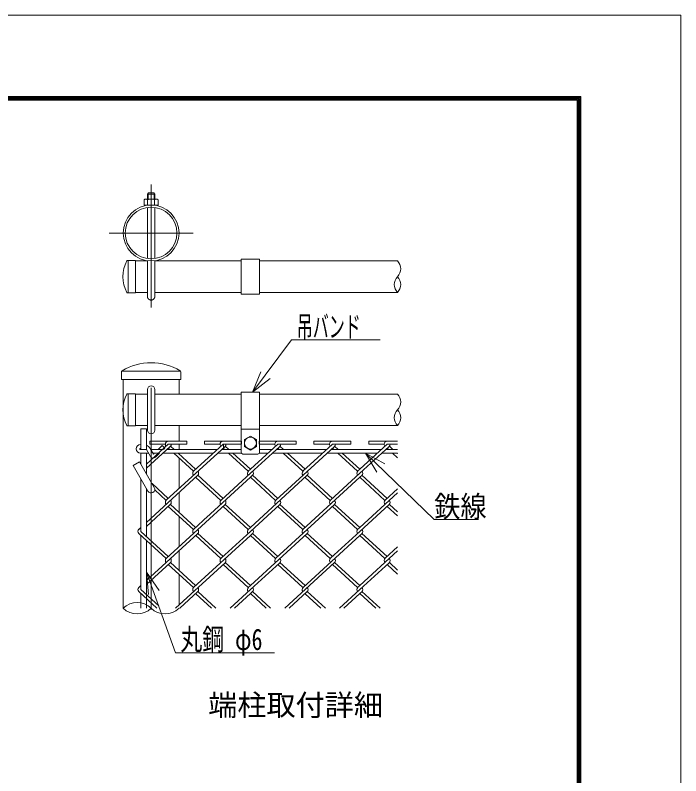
# Model space of a CAD drawing. Units: millimetres, scale not verified. Extents: x -5699 to 5699, y -3329 to 3329.
# Drawn here: x 901 to 2701, y 552 to 2611 of the extents above; entities that cross this region are included whole.
import ezdxf
from ezdxf.enums import TextEntityAlignment as Align

# ---------------------------------------------------------------- set-up
doc = ezdxf.new("R2010")
doc.units = ezdxf.units.MM
doc.header["$LTSCALE"] = 20
doc.linetypes.add('USER1', pattern=[50.5, 30, -9, 2.5, -9])
doc.linetypes.add('USER2', pattern=[12.6, 8.4, -4.2])
for name, color, linetype, lineweight in [('0-0_1', 1, 'Continuous', 9), ('0-2_3', 3, 'Continuous', 13), ('0-3_26', 2, 'USER1', 13), ('0-4_27', 7, 'Continuous', 13), ('0-8_28', 7, 'Continuous', 13), ('0-A_23', 2, 'Continuous', 9), ('0-D_11', 59, 'Continuous', 9)]:
    doc.layers.add(name, color=color, linetype=linetype, lineweight=lineweight)
doc.layers.add('0-9_24', color=7, linetype='Continuous')
doc.layers.add('0-E_0', color=7, linetype='Continuous')
doc.styles.add('ＭＳ ゴシック', font='')
doc.styles.get('ＭＳ ゴシック').set_extended_font_data('MS Gothic')

# ---------------------------------------------------------------- blocks, each defined once
blk = doc.blocks.new('G32')
at = {"layer": '0-8_28', "lineweight": 9}
for q in [(139777.9, 87661.4), (139193.4, 87451.2), (140662.9, 84282)]:
    blk.add_line((139093.5, 88647), q, dxfattribs=at)

msp = doc.modelspace()

# ---------------------------------------------------------------- linework, layer by layer
at = {"layer": '0-0_1'}
for p, q in [((1205.27, 1946.73), (1226.09, 1946.73)), ((1206.09, 1946.73), (1206.09, 1859.23)), ((1226.09, 1946.73), (1226.09, 1859.23)), ((1258.59, 1945.48), (1226.09, 1945.48)), ((1512.13, 1945.48), (1278.59, 1945.48)), ((1935.26, 1945.48), (1562.13, 1945.48)), ((1205.27, 1859.23), (1226.09, 1859.23)), ((1258.59, 1860.48), (1226.09, 1860.48)), ((1512.13, 1860.48), (1278.59, 1860.48)), ((1935.26, 1860.48), (1562.13, 1860.48)), ((1348.01, 1647.59), (1189.18, 1647.59)), ((1188.34, 1645.24), (1188.34, 1625.09)), ((1348.84, 1645.24), (1348.84, 1625.09)), ((1348.84, 1625.09), (1188.34, 1625.09)), ((1192.97, 1625.09), (1192.97, 1005.69)), ((1344.22, 1585.09), (1344.22, 1625.09)), ((1205.27, 1586.34), (1226.09, 1586.34)), ((1206.09, 1586.34), (1206.09, 1498.84)), ((1226.09, 1586.34), (1226.09, 1498.84)), ((1258.59, 1585.09), (1226.09, 1585.09)), ((1512.13, 1585.09), (1278.59, 1585.09)), ((1935.26, 1585.09), (1562.13, 1585.09)), ((1205.27, 1498.84), (1226.09, 1498.84)), ((1258.59, 1500.09), (1226.09, 1500.09)), ((1512.13, 1500.09), (1278.59, 1500.09)), ((1344.22, 1457.47), (1344.22, 1500.09)), ((1935.26, 1500.09), (1562.13, 1500.09)), ((1344.22, 1435.09), (1344.22, 1449.47)), ((1464.74, 1435.09), (1464.74, 1449.47)), ((1344.22, 1422.79), (1344.22, 1425.09)), ((1344.22, 1329.66), (1344.22, 1411.94)), ((1344.22, 1265.45), (1344.22, 1318.81)), ((1344.22, 1172.33), (1344.22, 1254.6)), ((1344.22, 1108.12), (1344.22, 1161.48)), ((1344.22, 1014.99), (1344.22, 1097.27))]:
    msp.add_line(p, q, dxfattribs=at)
for radius in [75.62, 69.88]:
    msp.add_circle((1268.59, 2021.11), radius, dxfattribs=at)
for centre, radius, start, end in [((1281.65, 1902.98), 89.31, 151.52136, 208.47864), ((1205.27, 1944.23), 2.5, 90, 147.70173), ((1205.27, 1861.73), 2.5, 212.29827, 270), ((1268.59, 1517.16), 152.93, 59.14927, 120.85073), ((1192.09, 1645.24), 3.75, 120.85073, 180), ((1345.09, 1645.24), 3.75, 0, 59.14927), ((1281.65, 1542.59), 89.31, 151.52136, 208.47864), ((1205.27, 1583.84), 2.5, 90, 147.70173), ((1205.27, 1501.34), 2.5, 212.29827, 270)]:
    msp.add_arc(centre, radius, start, end, dxfattribs=at)
at = {"layer": '0-2_3'}
for p, q in [((1258.59, 2112.98), (1258.59, 2126.55)), ((1260.34, 2112.98), (1260.34, 2128.3)), ((1261.59, 2129.55), (1275.59, 2129.55)), ((1278.59, 2126.55), (1275.59, 2129.55)), ((1276.84, 2112.98), (1276.84, 2128.3)), ((1278.59, 2112.98), (1278.59, 2126.55)), ((1249.84, 2096.73), (1249.84, 2111.23)), ((1253.79, 2112.98), (1282.71, 2112.98)), ((1259.22, 2111.23), (1259.22, 2096.73)), ((1277.97, 2111.23), (1277.97, 2096.73)), ((1287.34, 2096.73), (1287.34, 2111.23)), ((1249.84, 2096.73), (1287.34, 2096.73)), ((1258.59, 2096.07), (1258.59, 2096.73)), ((1258.59, 1951.95), (1258.59, 2090.26)), ((1278.59, 2096.07), (1278.59, 2096.73)), ((1278.59, 1951.95), (1278.59, 2090.26)), ((1258.59, 1849.55), (1258.59, 1946.15)), ((1278.59, 1849.55), (1278.59, 1946.15)), ((1512.13, 1950.48), (1512.13, 1855.48)), ((1562.13, 1950.48), (1512.13, 1950.48)), ((1562.13, 1950.48), (1562.13, 1855.48)), ((1562.13, 1855.48), (1512.13, 1855.48)), ((1258.59, 1487.59), (1258.59, 1597.59)), ((1278.59, 1487.59), (1278.59, 1597.59)), ((1512.13, 1590.09), (1512.13, 1427.59)), ((1562.13, 1590.09), (1512.13, 1590.09)), ((1562.13, 1590.09), (1562.13, 1427.59)), ((1241.09, 1472.59), (1241.09, 1491.34)), ((1241.09, 1491.34), (1256.09, 1491.34)), ((1256.09, 1472.59), (1256.09, 1491.34)), ((1562.13, 1490.09), (1512.13, 1490.09)), ((1241.09, 1435.09), (1241.09, 1474.37)), ((1256.09, 1435.09), (1256.09, 1475.06)), ((1520.88, 1461.95), (1537.13, 1471.34)), ((1520.88, 1461.95), (1520.88, 1443.24)), ((1537.13, 1471.34), (1553.38, 1461.95)), ((1553.38, 1461.95), (1553.38, 1443.24)), ((1239.84, 1448.84), (1241.09, 1448.84)), ((1287.52, 1435.09), (1298.83, 1446.15)), ((1239.84, 1438.84), (1241.09, 1438.84)), ((1239.84, 1435.09), (1256.09, 1435.09)), ((1239.84, 1425.09), (1261.85, 1425.09)), ((1241.09, 1395.23), (1241.09, 1425.09)), ((1256.09, 1435.09), (1266.92, 1416.27)), ((1256.09, 1369.24), (1256.09, 1425.09)), ((1267.63, 1435.09), (1299.42, 1435.09)), ((1273.38, 1425.09), (1288.5, 1425.09)), ((1280.62, 1414.38), (1291.59, 1425.09)), ((1300.35, 1425.09), (1348.15, 1425.09)), ((1311.26, 1435.09), (1344.22, 1435.09)), ((1344.22, 1435.09), (1447.44, 1435.09)), ((1344.22, 1425.09), (1436.52, 1425.09)), ((1448.36, 1425.09), (1512.8, 1425.09)), ((1459.28, 1435.09), (1512.13, 1435.09)), ((1557.13, 1422.59), (1517.13, 1422.59)), ((1561.46, 1425.09), (1584.54, 1425.09)), ((1562.13, 1435.09), (1595.46, 1435.09)), ((1596.38, 1425.09), (1732.56, 1425.09)), ((1607.3, 1435.09), (1743.47, 1435.09)), ((1744.4, 1425.09), (1805.78, 1425.09)), ((1744.4, 1425.09), (1880.58, 1425.09)), ((1755.32, 1435.09), (1805.78, 1435.09)), ((1755.32, 1435.09), (1891.49, 1435.09)), ((1892.42, 1425.09), (1935.26, 1425.09)), ((1903.33, 1435.09), (1935.26, 1435.09)), ((1220.11, 1391.57), (1237.43, 1401.57)), ((1237.43, 1401.57), (1277.26, 1332.59)), ((1220.11, 1391.57), (1259.93, 1322.59)), ((1241.09, 1213.46), (1241.09, 1355.23)), ((1256.09, 1199.72), (1256.09, 1329.24)), ((1241.09, 1056.13), (1241.09, 1202.61)), ((1256.09, 1005.69), (1256.09, 1188.87)), ((1241.09, 1005.69), (1241.09, 1045.28))]:
    msp.add_line(p, q, dxfattribs=at)
for points in [[(1261.59, 2129.55), (1258.59, 2126.55), (1278.59, 2126.55)], [(1301.83, 1435.09), (1305.82, 1439), (1298.83, 1446.15)], [(1520.88, 1443.24), (1537.13, 1433.84), (1553.38, 1443.24)], [(1266.21, 1437.56), (1274.79, 1422.65), (1277.28, 1425.09)]]:
    msp.add_lwpolyline(points, dxfattribs=at)
msp.add_circle((1537.13, 1452.59), 16.23, dxfattribs=at)
for centre, radius, start, end in [((1254.53, 2105.99), 7.04, 48.21899, 131.78101), ((1268.59, 2087), 25.99, 68.85295, 111.14705), ((1282.66, 2105.83), 7.15, 49.0514, 130.9486), ((1268.59, 1597.59), 10, 0, 180), ((1268.59, 1487.59), 10, 180, 0), ((1239.84, 1436.97), 11.88, 90, 270), ((1246.71, 1426.34), 22.5, 29.90854, 65.34129), ((1239.84, 1436.97), 1.88, 90, 270), ((1517.13, 1427.59), 5, 180, 270), ((1557.13, 1427.59), 5, 270, 0), ((1274.51, 1420.63), 8.75, 209.90854, 314.33561), ((1268.59, 1327.59), 10, 210, 30)]:
    msp.add_arc(centre, radius, start, end, dxfattribs=at)
at = {"layer": '0-2_3', "linetype": 'USER2'}
msp.add_arc((1268.59, 1849.55), 10, 180, 0, dxfattribs=at)
at = {"layer": '0-3_26'}
for p, q in [((1268.59, 1819.24), (1268.59, 2152.57)), ((1382.03, 2021.11), (1155.16, 2021.11)), ((1268.59, 1001.76), (1268.59, 1685.09))]:
    msp.add_line(p, q, dxfattribs=at)
at = {"layer": '0-4_27'}
for centre, radius, start, end in [((1913.88, 1924.23), 30.15, 315.18146, 44.81854), ((1956.65, 1881.73), 30.15, 135.18146, 224.81854), ((1913.88, 1881.73), 30.15, 315.18146, 44.81854), ((1913.88, 1563.84), 30.15, 315.18146, 44.81854), ((1956.65, 1521.34), 30.15, 135.18146, 224.81854), ((1913.88, 1521.34), 30.15, 315.18146, 44.81854), ((1230.78, 967.64), 53.65, 45.18146, 134.81854), ((1230.78, 1043.74), 53.65, 225.18146, 314.81854), ((1306.41, 1043.74), 53.65, 225.18146, 314.81854)]:
    msp.add_arc(centre, radius, start, end, dxfattribs=at)
at = {"layer": '0-8_28', "lineweight": 9}
for p, q in [((1543.23, 1590.09), (1565.33, 1645.87)), ((1543.23, 1590.09), (1590.26, 1627.35)), ((1848.21, 1425.09), (1900.75, 1396.1)), ((1848.21, 1425.09), (1879.21, 1373.72))]:
    msp.add_line(p, q, dxfattribs=at)
at = {"layer": '0-8_28'}
msp.add_line((1334.56, 884.73), (1602.32, 884.73), dxfattribs=at)
at = {"layer": '0-8_28', "lineweight": 9}
for points in [[(1543.23, 1590.09), (1648.45, 1731.69), (1888.45, 1731.69)], [(1848.21, 1425.09), (2034.4, 1245.97), (2154.4, 1245.97)]]:
    msp.add_lwpolyline(points, dxfattribs=at)
at = {"layer": '0-A_23'}
for points in [[(-5698.58, 2610.62), (2701.42, 2610.62), (2701.42, -3329.38), (-5698.58, -3329.38)], [(-5428.58, 2390.62), (2431.42, 2390.62), (2431.42, -3109.38), (-5428.58, -3109.38)], [(-5426.08, 2388.12), (2428.92, 2388.12), (2428.92, -3106.88), (-5426.08, -3106.88)], [(-5423.58, 2385.62), (2426.42, 2385.62), (2426.42, -3104.38), (-5423.58, -3104.38)], [(-5421.08, 2383.12), (2423.92, 2383.12), (2423.92, -3101.88), (-5421.08, -3101.88)], [(-5418.58, 2380.62), (2421.42, 2380.62), (2421.42, -3099.38), (-5418.58, -3099.38)]]:
    msp.add_lwpolyline(points, close=True, dxfattribs=at)
at = {"layer": '0-D_11'}
for p, q in [((1256.09, 1395.4), (1315.1, 1449.47)), ((1256.09, 1384.55), (1320.51, 1443.57)), ((1265.1, 1449.47), (1265.1, 1457.47)), ((1315.1, 1457.47), (1265.1, 1457.47)), ((1307.1, 1449.47), (1265.1, 1449.47)), ((1309.7, 1298.03), (1468.53, 1443.57)), ((1315.1, 1457.47), (1365.1, 1457.47)), ((1315.1, 1449.47), (1365.1, 1449.47)), ((1321, 1444.06), (1330.79, 1435.09)), ((1365.1, 1449.47), (1365.1, 1457.47)), ((1383.19, 1376.23), (1463.12, 1449.47)), ((1413.12, 1449.47), (1413.12, 1457.47)), ((1463.12, 1457.47), (1413.12, 1457.47)), ((1455.12, 1449.47), (1413.12, 1449.47)), ((1463.12, 1457.47), (1513.12, 1457.47)), ((1463.12, 1449.47), (1513.12, 1449.47)), ((1469.02, 1444.06), (1478.81, 1435.09)), ((1513.12, 1449.47), (1513.12, 1457.47)), ((1537.13, 1381.65), (1611.14, 1449.47)), ((1537.13, 1370.8), (1616.55, 1443.57)), ((1561.14, 1449.47), (1561.14, 1457.47)), ((1611.14, 1457.47), (1561.14, 1457.47)), ((1603.14, 1449.47), (1561.14, 1449.47)), ((1605.74, 1298.03), (1764.57, 1443.57)), ((1611.14, 1457.47), (1661.14, 1457.47)), ((1611.14, 1449.47), (1661.14, 1449.47)), ((1617.04, 1444.06), (1626.83, 1435.09)), ((1661.14, 1449.47), (1661.14, 1457.47)), ((1679.23, 1376.23), (1759.16, 1449.47)), ((1709.16, 1449.47), (1709.16, 1457.47)), ((1759.16, 1457.47), (1709.16, 1457.47)), ((1751.16, 1449.47), (1709.16, 1449.47)), ((1759.16, 1457.47), (1809.16, 1457.47)), ((1759.16, 1449.47), (1809.16, 1449.47)), ((1765.06, 1444.06), (1774.85, 1435.09)), ((1809.16, 1449.47), (1809.16, 1457.47)), ((1833.17, 1381.65), (1907.18, 1449.47)), ((1833.17, 1370.8), (1912.58, 1443.57)), ((1857.18, 1449.47), (1857.18, 1457.47)), ((1907.18, 1457.47), (1857.18, 1457.47)), ((1899.18, 1449.47), (1857.18, 1449.47)), ((1907.18, 1457.47), (1935.26, 1457.47)), ((1907.18, 1449.47), (1935.26, 1449.47)), ((1913.08, 1444.06), (1922.87, 1435.09)), ((1315.08, 1438.64), (1318.95, 1435.09)), ((1329.86, 1425.09), (1383.24, 1376.18)), ((1341.7, 1425.09), (1389.11, 1381.65)), ((1463.1, 1438.64), (1466.97, 1435.09)), ((1477.88, 1425.09), (1531.26, 1376.18)), ((1489.72, 1425.09), (1537.13, 1381.65)), ((1611.12, 1438.64), (1614.99, 1435.09)), ((1625.9, 1425.09), (1679.28, 1376.18)), ((1637.74, 1425.09), (1685.15, 1381.65)), ((1759.14, 1438.64), (1763.01, 1435.09)), ((1773.92, 1425.09), (1827.29, 1376.18)), ((1785.76, 1425.09), (1833.17, 1381.65)), ((1907.16, 1438.64), (1911.02, 1435.09)), ((1921.94, 1425.09), (1935.26, 1412.88)), ((1933.78, 1425.09), (1935.26, 1423.74)), ((1531.21, 1376.23), (1537.13, 1381.65)), ((1827.25, 1376.23), (1833.17, 1381.65)), ((1256.09, 1238.06), (1395.03, 1365.38)), ((1389.58, 1359.52), (1457.22, 1297.54)), ((1394.99, 1365.42), (1463.12, 1302.98)), ((1418.7, 1251.42), (1537.13, 1359.95)), ((1457.72, 1298.03), (1537.13, 1370.8)), ((1537.13, 1359.95), (1543.05, 1365.38)), ((1537.13, 1224.32), (1691.07, 1365.38)), ((1537.13, 1359.95), (1605.22, 1297.56)), ((1543.03, 1365.4), (1611.14, 1302.98)), ((1679.23, 1218.89), (1833.17, 1359.95)), ((1685.62, 1359.52), (1753.28, 1297.52)), ((1691.03, 1365.42), (1759.16, 1302.98)), ((1753.76, 1298.03), (1833.17, 1370.8)), ((1833.17, 1359.95), (1839.09, 1365.38)), ((1833.17, 1359.95), (1901.26, 1297.56)), ((1839.07, 1365.4), (1907.18, 1302.98)), ((1271.04, 1343.36), (1315.1, 1302.98)), ((1278.42, 1325.75), (1309.18, 1297.56)), ((1833.17, 1224.32), (1935.26, 1317.87)), ((1901.77, 1298.03), (1935.26, 1328.72)), ((1321.03, 1297.56), (1320.51, 1298.03)), ((1469.04, 1297.56), (1468.53, 1298.03)), ((1256.09, 1227.21), (1320.51, 1286.23)), ((1309.7, 1286.23), (1309.18, 1286.71)), ((1309.18, 1140.22), (1468.53, 1286.23)), ((1315.1, 1281.28), (1383.22, 1218.87)), ((1321.03, 1286.71), (1389.11, 1224.32)), ((1457.72, 1286.23), (1457.2, 1286.71)), ((1463.12, 1281.28), (1531.21, 1218.89)), ((1469.04, 1286.71), (1537.13, 1224.32)), ((1537.13, 1213.46), (1616.55, 1286.23)), ((1605.74, 1140.7), (1764.57, 1286.23)), ((1611.14, 1281.28), (1679.25, 1218.87)), ((1617.06, 1286.71), (1685.15, 1224.32)), ((1759.16, 1281.28), (1827.25, 1218.89)), ((1765.08, 1286.71), (1833.17, 1224.32)), ((1833.17, 1213.46), (1912.58, 1286.23)), ((1907.18, 1281.28), (1935.26, 1255.55)), ((1913.1, 1286.71), (1935.26, 1266.4)), ((1383.19, 1218.89), (1422.09, 1254.53)), ((1235.17, 1218.89), (1241.09, 1224.32)), ((1531.21, 1218.89), (1537.13, 1224.32)), ((1827.25, 1218.89), (1833.17, 1224.32)), ((1235.18, 1208.04), (1309.18, 1140.22)), ((1241.09, 1213.46), (1315.1, 1145.65)), ((1256.09, 1080.72), (1395.03, 1208.04)), ((1383.17, 1061.53), (1537.13, 1202.61)), ((1389.58, 1202.18), (1457.22, 1140.2)), ((1394.99, 1208.08), (1463.12, 1145.65)), ((1457.72, 1140.7), (1537.13, 1213.46)), ((1537.13, 1202.61), (1543.05, 1208.04)), ((1537.13, 1066.98), (1691.07, 1208.04)), ((1537.13, 1202.61), (1605.22, 1140.22)), ((1543.03, 1208.06), (1611.14, 1145.65)), ((1679.75, 1062.03), (1833.17, 1202.61)), ((1685.62, 1202.18), (1753.26, 1140.2)), ((1691.03, 1208.08), (1759.16, 1145.65)), ((1753.76, 1140.7), (1833.17, 1213.46)), ((1833.17, 1202.61), (1839.09, 1208.04)), ((1833.17, 1202.61), (1901.26, 1140.22)), ((1839.07, 1208.06), (1907.18, 1145.65)), ((1833.17, 1066.98), (1935.26, 1160.53)), ((1901.77, 1140.7), (1935.26, 1171.38)), ((1321.03, 1140.22), (1320.51, 1140.7)), ((1256.09, 1069.87), (1320.51, 1128.9)), ((1309.7, 1128.9), (1309.18, 1129.37)), ((1315.1, 1123.95), (1383.24, 1061.51)), ((1321.03, 1129.37), (1389.11, 1066.98)), ((1334.33, 1005.93), (1468.53, 1128.9)), ((1463.12, 1123.95), (1531.23, 1061.53)), ((1469.04, 1129.37), (1537.13, 1066.98)), ((1537.13, 1056.13), (1616.55, 1128.9)), ((1611.14, 1123.95), (1679.25, 1061.53)), ((1617.06, 1129.37), (1685.15, 1066.98)), ((1630.37, 1005.93), (1765.08, 1129.37)), ((1759.16, 1123.95), (1827.25, 1061.55)), ((1765.08, 1129.37), (1833.17, 1066.98)), ((1833.17, 1056.13), (1912.58, 1128.9)), ((1907.18, 1123.95), (1935.26, 1098.21)), ((1913.1, 1129.37), (1935.26, 1109.06)), ((1235.17, 1061.55), (1241.09, 1066.98)), ((1235.18, 1050.7), (1284.04, 1005.93)), ((1241.09, 1056.13), (1289.44, 1011.83)), ((1346.17, 1005.93), (1395.03, 1050.7)), ((1394.99, 1050.74), (1443.9, 1005.93)), ((1482.35, 1005.93), (1537.13, 1056.13)), ((1531.21, 1061.55), (1537.13, 1066.98)), ((1537.13, 1045.28), (1543.05, 1050.7)), ((1543.03, 1050.72), (1591.92, 1005.93)), ((1642.21, 1005.93), (1691.07, 1050.7)), ((1691.03, 1050.74), (1739.94, 1005.93)), ((1778.38, 1005.93), (1833.17, 1056.13)), ((1827.25, 1061.55), (1833.17, 1066.98)), ((1833.17, 1045.28), (1839.09, 1050.7)), ((1839.07, 1050.72), (1887.96, 1005.93)), ((1389.58, 1044.85), (1432.06, 1005.93)), ((1685.62, 1044.85), (1728.09, 1005.93)), ((1790.23, 1005.93), (1833.17, 1045.28)), ((1833.17, 1045.28), (1876.11, 1005.93))]:
    msp.add_line(p, q, dxfattribs=at)
msp.add_lwpolyline([(1494.19, 1005.93), (1537.13, 1045.28), (1580.08, 1005.93)], dxfattribs=at)
for centre, start, end in [((1315.1, 1449.47), 90, 222.5), ((1315.1, 1449.47), 312.5, 0), ((1463.12, 1449.47), 90, 222.5), ((1463.12, 1449.47), 312.5, 0), ((1611.14, 1449.47), 90, 222.5), ((1611.14, 1449.47), 312.5, 0), ((1759.16, 1449.47), 90, 222.5), ((1759.16, 1449.47), 312.5, 0), ((1907.18, 1449.47), 90, 222.5), ((1907.18, 1449.47), 312.5, 0), ((1389.11, 1370.8), 132.5, 222.5), ((1389.11, 1370.8), 132.5, 222.5), ((1389.11, 1370.8), 312.5, 42.5), ((1389.11, 1370.8), 312.5, 42.5), ((1537.13, 1370.8), 132.5, 222.5), ((1537.13, 1370.8), 312.5, 42.5), ((1685.15, 1370.8), 132.5, 222.5), ((1685.15, 1370.8), 132.5, 222.5), ((1685.15, 1370.8), 312.5, 42.5), ((1685.15, 1370.8), 312.5, 42.5), ((1833.17, 1370.8), 132.5, 222.5), ((1833.17, 1370.8), 312.5, 42.5), ((1315.1, 1292.13), 132.5, 227.5), ((1315.1, 1292.13), 312.5, 47.5), ((1463.12, 1292.13), 132.5, 227.5), ((1463.12, 1292.13), 312.5, 47.5), ((1611.14, 1292.13), 132.5, 222.5), ((1611.14, 1292.13), 312.5, 42.5), ((1759.16, 1292.13), 132.5, 222.5), ((1759.16, 1292.13), 312.5, 42.5), ((1907.18, 1292.13), 132.5, 222.5), ((1907.18, 1292.13), 312.5, 42.5), ((1241.09, 1213.46), 132.5, 222.5), ((1389.11, 1213.46), 132.5, 222.5), ((1389.11, 1213.46), 132.5, 222.5), ((1389.11, 1213.46), 312.5, 42.5), ((1389.11, 1213.46), 312.5, 42.5), ((1537.13, 1213.46), 132.5, 222.5), ((1537.13, 1213.46), 312.5, 42.5), ((1685.15, 1213.46), 132.5, 222.5), ((1685.15, 1213.46), 132.5, 222.5), ((1685.15, 1213.46), 312.5, 42.5), ((1685.15, 1213.46), 312.5, 42.5), ((1833.17, 1213.46), 132.5, 222.5), ((1833.17, 1213.46), 312.5, 42.5), ((1315.1, 1134.8), 132.5, 227.5), ((1315.1, 1134.8), 312.5, 47.5), ((1463.12, 1134.8), 132.5, 222.5), ((1463.12, 1134.8), 312.5, 42.5), ((1611.14, 1134.8), 132.5, 222.5), ((1611.14, 1134.8), 312.5, 42.5), ((1759.16, 1134.8), 132.5, 222.5), ((1759.16, 1134.8), 312.5, 42.5), ((1907.18, 1134.8), 132.5, 222.5), ((1907.18, 1134.8), 312.5, 42.5), ((1241.09, 1056.13), 132.5, 222.5), ((1389.11, 1056.13), 132.5, 222.5), ((1389.11, 1056.13), 132.5, 222.5), ((1389.11, 1056.13), 312.5, 42.5), ((1389.11, 1056.13), 312.5, 42.5), ((1537.13, 1056.13), 132.5, 222.5), ((1537.13, 1056.13), 312.5, 42.5), ((1685.15, 1056.13), 132.5, 222.5), ((1685.15, 1056.13), 132.5, 222.5), ((1685.15, 1056.13), 312.5, 42.5), ((1685.15, 1056.13), 312.5, 42.5), ((1833.17, 1056.13), 132.5, 222.5), ((1833.17, 1056.13), 312.5, 42.5)]:
    msp.add_arc(centre, 8, start, end, dxfattribs=at)

# ---------------------------------------------------------------- block references
at = {"layer": '0-E_0', "xscale": 0.05, "yscale": 0.05}
msp.add_blockref('G32', (-5698.58, -3329.38), dxfattribs=at)

# ---------------------------------------------------------------- texts
at = {"layer": '0-8_28', "style": 'ＭＳ ゴシック'}
for s, height, width, p in [('吊バンド', 57.73, 0.55, (1662.57, 1721.47)), ('鉄線', 57.77, 0.9, (2034.4, 1234.87)), ('丸鋼 φ6', 57.77, 0.75, (1347.87, 875.19))]:
    msp.add_text(s, height=height, dxfattribs=dict(at, width=width)).set_placement(p, align=Align.BOTTOM_LEFT)
at = {"layer": '0-9_24', "style": 'ＭＳ ゴシック'}
msp.add_text('端柱取付詳細', height=57.77, dxfattribs=at).set_placement((1423, 697.43), align=Align.BOTTOM_LEFT)

doc.saveas('drawing.dxf')
